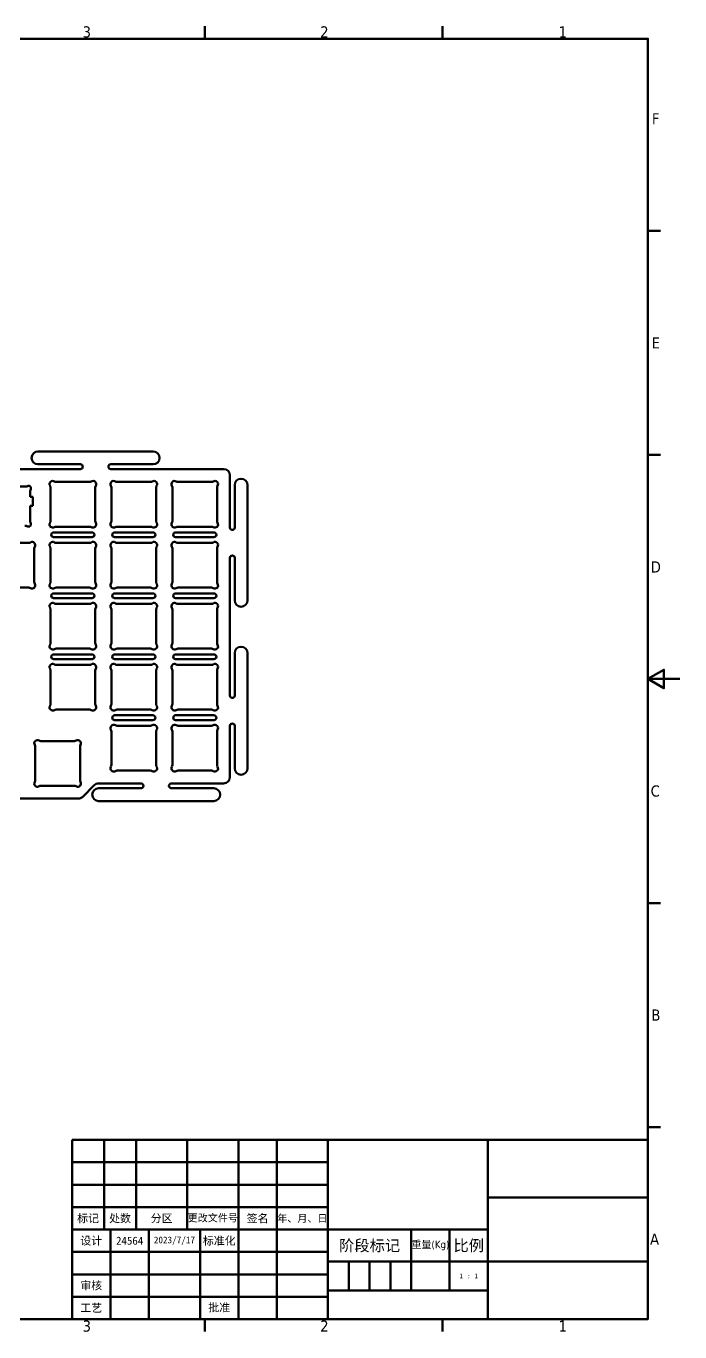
# Model space of a CAD drawing. Header units: millimetres. Extents: x 0 to 594, y 0 to 420.
# Drawn here: x 389.6 to 594, y 6 to 414 of the extents above; entities that cross this region are included whole.
import ezdxf
from ezdxf.enums import TextEntityAlignment as Align

# ---------------------------------------------------------------- set-up
doc = ezdxf.new("R2018")
doc.units = ezdxf.units.MM
for name, color, linetype, lineweight in [('可见 (ISO)', 7, 'Continuous', 50), ('图框 (ISO)', 7, 'Continuous', 70), ('标题 (ISO)', 7, 'Continuous', 50)]:
    doc.layers.add(name, color=color, linetype=linetype, lineweight=lineweight)
doc.styles.add('文本样式36', font='tahoma.ttf')
doc.styles.add('文本样式47', font='tahoma.ttf')
doc.styles.add('文本样式48', font='tahoma.ttf')
doc.styles.add('文本样式49', font='tahoma.ttf')
doc.styles.add('文本样式51', font='tahoma.ttf')
doc.styles.add('注释文本 (ISO)', font='tahoma.ttf')

# ---------------------------------------------------------------- blocks, each defined once
blk = doc.blocks.new('图框 默认图框')
at = {"layer": '图框 (ISO)'}
for p, q in [((445.5, 410), (445.5, 413.9)), ((519.75, 410), (519.75, 413.9)), ((584, 350), (587.9, 350)), ((584, 280), (587.9, 280)), ((584, 140), (587.9, 140)), ((584, 70), (587.9, 70)), ((445.5, 10), (445.5, 6.1)), ((519.75, 10), (519.75, 6.1))]:
    blk.add_line(p, q, dxfattribs=at)
at = {"layer": '图框 (ISO)', "flags": 128}
for points in [[(10, 10), (10, 410), (584, 410), (584, 10), (10, 10)], [(594, 210), (584, 210), (589, 212.89), (589, 207.11), (584, 210)]]:
    blk.add_lwpolyline(points, dxfattribs=at)
at = {"layer": '图框 (ISO)', "char_height": 3.5, "attachment_point": 7, "style": '注释文本 (ISO)'}
for s, insert in [('3', (407.29, 410.33)), ('2', (481.56, 410.4)), ('1', (556.09, 410.4)), ('F', (585.24, 383.25)), ('E', (585.15, 313.25)), ('D', (584.87, 243.25)), ('C', (584.86, 173.19)), ('B', (585.08, 103.25)), ('A', (584.66, 33.25)), ('3', (407.29, 6.03)), ('2', (481.56, 6.1)), ('1', (556.09, 6.1))]:
    blk.add_mtext(s, dxfattribs=dict(at, insert=insert))
blk = doc.blocks.new('标题栏 GB1')
at = {"layer": '标题 (ISO)'}
for p, q in [((198.81, 93.23), (378.81, 93.23)), ((198.81, 37.23), (198.81, 93.23)), ((208.81, 65.23), (208.81, 93.23)), ((218.81, 65.23), (218.81, 93.23)), ((234.81, 65.23), (234.81, 93.23)), ((250.81, 65.23), (250.81, 93.23)), ((262.81, 65.23), (262.81, 93.23)), ((278.81, 93.23), (278.81, 37.23)), ((328.81, 93.23), (328.81, 37.23)), ((378.81, 93.23), (378.81, 37.23)), ((198.81, 86.23), (278.81, 86.23)), ((198.81, 79.23), (278.81, 79.23)), ((328.81, 75.23), (378.81, 75.23)), ((198.81, 72.23), (278.81, 72.23)), ((198.81, 65.23), (278.81, 65.23)), ((210.81, 37.23), (210.81, 65.23)), ((222.81, 37.23), (222.81, 65.23)), ((238.81, 37.23), (238.81, 65.23)), ((250.81, 37.23), (250.81, 65.23)), ((262.81, 37.23), (262.81, 65.23)), ((278.81, 65.23), (328.81, 65.23)), ((304.81, 65.23), (304.81, 46.23)), ((316.81, 65.23), (316.81, 46.23)), ((198.81, 58.23), (278.81, 58.23)), ((328.81, 55.23), (278.81, 55.23)), ((285.31, 55.23), (285.31, 46.23)), ((291.81, 55.23), (291.81, 46.23)), ((298.31, 55.23), (298.31, 46.23)), ((328.81, 55.23), (378.81, 55.23)), ((198.81, 51.23), (278.81, 51.23)), ((278.81, 46.23), (328.81, 46.23)), ((198.81, 44.23), (278.81, 44.23)), ((378.81, 37.23), (198.81, 37.23))]:
    blk.add_line(p, q, dxfattribs=at)
for s, height, style, p in [('标记', 2.5, '文本样式47', (203.81, 68.73)), ('处数', 2.5, '文本样式47', (213.81, 68.73)), ('分区', 2.5, '文本样式47', (226.81, 68.73)), ('签名', 2.5, '文本样式47', (256.81, 68.72)), ('年、月、日', 2.3, '文本样式48', (270.81, 68.73)), ('设计', 2.5, '文本样式47', (204.81, 61.73)), ('标准化', 2.5, '文本样式47', (244.81, 61.72)), ('阶段标记', 3.5, '注释文本 (ISO)', (291.81, 60.23)), ('比例', 3.5, '注释文本 (ISO)', (322.81, 60.23)), ('审核', 2.5, '文本样式47', (204.81, 47.73)), ('工艺', 2.5, '文本样式47', (204.81, 40.73))]:
    blk.add_text(s, height=height, dxfattribs=dict(at, style=style)).set_placement(p, align=Align.MIDDLE_CENTER)
at = {"layer": '标题 (ISO)', "attachment_point": 5, "style": '注释文本 (ISO)'}
for s, insert, char_height in [('\\fTahoma|b0|i0;{\\H2.3000;更改文件号}', (242.81, 68.73), 2.3), ('\\fTahoma|b0|i0;{\\H2.3000;重量(Kg)}', (310.81, 60.23), 2.3), ('\\fTahoma|b0|i0;{\\H2.5000;批准}', (244.81, 40.73), 2.5)]:
    blk.add_mtext(s, dxfattribs=dict(at, insert=insert, char_height=char_height))
at = {"layer": '标题 (ISO)'}
for tag, height, style, p in [('单位', 5, '文本样式51', (353.81, 84.23)), ('名称', 5, '文本样式51', (353.81, 65.23)), ('作者', 2.5, '文本样式47', (216.81, 61.73)), ('创建日期', 2.1, '文本样式49', (230.81, 61.73)), ('初始视图比例', 1.5, '文本样式36', (322.81, 50.73)), ('检测人', 2.1, '文本样式49', (216.81, 47.73)), ('检测日期', 2.1, '文本样式49', (230.81, 47.73)), ('零件代号', 5, '文本样式51', (353.81, 46.23)), ('工程核准人', 2.5, '文本样式47', (256.81, 40.73)), ('工程批准日期', 2.5, '文本样式47', (270.81, 40.73))]:
    blk.add_attdef(tag, text='', height=height, dxfattribs=dict(at, style=style)).set_placement(p, align=Align.MIDDLE_CENTER)

msp = doc.modelspace()

# ---------------------------------------------------------------- linework, layer by layer
at = {"layer": '可见 (ISO)'}
for p, q in [((429.35, 281.08), (393.35, 281.08)), ((406.6, 275.58), (332.1, 275.58)), ((393.35, 277.08), (406.6, 277.08)), ((416.1, 277.08), (429.35, 277.08)), ((451.35, 275.58), (416.1, 275.58)), ((453.35, 257.33), (453.35, 273.58)), ((385.51, 270.11), (389.63, 270.11)), ((397.25, 259.33), (397.25, 269.83)), ((399, 271.58), (409.5, 271.58)), ((411.25, 269.83), (411.25, 259.33)), ((416.3, 259.33), (416.3, 269.83)), ((418.05, 271.58), (428.55, 271.58)), ((430.3, 269.83), (430.3, 259.33)), ((435.35, 259.33), (435.35, 269.83)), ((437.1, 271.58), (447.6, 271.58)), ((449.35, 269.83), (449.35, 259.33)), ((454.85, 270.58), (454.85, 257.33)), ((458.85, 234.58), (458.85, 270.58)), ((390.95, 268.79), (390.95, 266.88)), ((390.95, 266.88), (391.77, 266.88)), ((391.77, 266.88), (391.77, 264.08)), ((390.95, 264.08), (390.95, 259.12)), ((391.77, 264.08), (390.95, 264.08)), ((389.63, 257.81), (389.22, 257.81)), ((409.5, 257.58), (399, 257.58)), ((428.55, 257.58), (418.05, 257.58)), ((447.6, 257.58), (437.1, 257.58)), ((398.25, 255.8), (410.25, 255.8)), ((410.25, 254.3), (398.25, 254.3)), ((417.3, 255.8), (429.3, 255.8)), ((429.3, 254.3), (417.3, 254.3)), ((436.35, 255.8), (448.35, 255.8)), ((448.35, 254.3), (436.35, 254.3)), ((379.95, 252.53), (390.45, 252.53)), ((392.2, 250.78), (392.2, 240.28)), ((397.25, 240.28), (397.25, 250.78)), ((399, 252.53), (409.5, 252.53)), ((411.25, 250.78), (411.25, 240.28)), ((416.3, 240.28), (416.3, 250.78)), ((418.05, 252.53), (428.55, 252.53)), ((430.3, 250.78), (430.3, 240.28)), ((435.35, 240.28), (435.35, 250.78)), ((437.1, 252.53), (447.6, 252.53)), ((449.35, 250.78), (449.35, 240.28)), ((453.35, 204.84), (453.35, 247.83)), ((454.85, 247.83), (454.85, 234.58)), ((390.45, 238.53), (379.95, 238.53)), ((398.25, 236.75), (410.25, 236.75)), ((409.5, 238.53), (399, 238.53)), ((417.3, 236.75), (429.3, 236.75)), ((428.55, 238.53), (418.05, 238.53)), ((436.35, 236.75), (448.35, 236.75)), ((447.6, 238.53), (437.1, 238.53)), ((410.25, 235.25), (398.25, 235.25)), ((399, 233.48), (409.5, 233.48)), ((429.3, 235.25), (417.3, 235.25)), ((418.05, 233.48), (428.55, 233.48)), ((448.35, 235.25), (436.35, 235.25)), ((437.1, 233.48), (447.6, 233.48)), ((397.25, 221.23), (397.25, 231.73)), ((411.25, 231.73), (411.25, 221.23)), ((416.3, 221.23), (416.3, 231.73)), ((430.3, 231.73), (430.3, 221.23)), ((435.35, 221.23), (435.35, 231.73)), ((449.35, 231.73), (449.35, 221.23)), ((398.25, 217.7), (410.25, 217.7)), ((409.5, 219.48), (399, 219.48)), ((417.3, 217.7), (429.3, 217.7)), ((428.55, 219.48), (418.05, 219.48)), ((436.35, 217.7), (448.35, 217.7)), ((447.6, 219.48), (437.1, 219.48)), ((454.85, 218.09), (454.85, 204.84)), ((458.85, 182.09), (458.85, 218.09)), ((397.25, 202.18), (397.25, 212.68)), ((410.25, 216.2), (398.25, 216.2)), ((399, 214.43), (409.5, 214.43)), ((411.25, 212.68), (411.25, 202.18)), ((416.3, 202.18), (416.3, 212.68)), ((429.3, 216.2), (417.3, 216.2)), ((418.05, 214.43), (428.55, 214.43)), ((430.3, 212.68), (430.3, 202.18)), ((435.35, 202.18), (435.35, 212.68)), ((448.35, 216.2), (436.35, 216.2)), ((437.1, 214.43), (447.6, 214.43)), ((449.35, 212.68), (449.35, 202.18)), ((397.25, 200.43), (397.25, 200.43)), ((397.25, 200.43), (397.25, 200.43)), ((409.52, 200.43), (398.98, 200.43)), ((416.3, 200.43), (416.3, 200.43)), ((416.3, 200.43), (416.3, 200.43)), ((428.57, 200.43), (418.03, 200.43)), ((435.35, 200.43), (435.35, 200.43)), ((435.35, 200.43), (435.35, 200.43)), ((447.62, 200.43), (437.08, 200.43)), ((417.3, 198.65), (429.3, 198.65)), ((429.3, 197.15), (417.3, 197.15)), ((436.35, 198.65), (448.35, 198.65)), ((448.35, 197.15), (436.35, 197.15)), ((416.3, 183.13), (416.3, 193.63)), ((418.05, 195.38), (428.55, 195.38)), ((430.3, 193.63), (430.3, 183.13)), ((435.35, 183.13), (435.35, 193.63)), ((437.1, 195.38), (447.6, 195.38)), ((449.35, 193.63), (449.35, 183.13)), ((453.35, 179.38), (453.35, 195.34)), ((454.85, 195.34), (454.85, 182.09)), ((392.49, 178.36), (392.49, 188.86)), ((394.24, 190.61), (404.74, 190.61)), ((406.49, 190.61), (406.49, 190.61)), ((406.49, 190.61), (406.49, 190.61)), ((406.49, 188.89), (406.49, 178.33)), ((416.3, 181.38), (416.3, 181.38)), ((416.3, 181.38), (416.3, 181.38)), ((428.57, 181.38), (418.03, 181.38)), ((435.35, 181.38), (435.35, 181.38)), ((435.35, 181.38), (435.35, 181.38)), ((447.62, 181.38), (437.08, 181.38)), ((392.49, 176.61), (392.49, 176.61)), ((392.49, 176.61), (392.49, 176.61)), ((404.76, 176.61), (394.21, 176.61)), ((406.49, 176.62), (406.49, 176.61)), ((406.49, 176.61), (406.49, 176.61)), ((407.32, 173.2), (410.91, 176.79)), ((425.55, 175.88), (412.3, 175.88)), ((412.32, 177.38), (425.55, 177.38)), ((435.05, 177.38), (451.35, 177.38)), ((448.3, 175.88), (435.05, 175.88)), ((353.56, 172.61), (405.9, 172.61)), ((412.3, 171.88), (448.3, 171.88))]:
    msp.add_line(p, q, dxfattribs=at)
for centre, radius, start, end in [((393.35, 279.08), 2, 90, 270), ((429.35, 279.08), 2, 270, 90), ((406.6, 276.33), 0.75, 270, 90), ((416.1, 276.33), 0.75, 90, 270), ((451.35, 273.58), 2, 0, 90), ((389.63, 271.11), 1, 270, 298.5165), ((390.45, 269.61), 0.707, 331.4835, 118.5165), ((391.95, 268.79), 1, 151.4835, 180), ((397.96, 270.87), 1, 58.5998, 211.3992), ((396.25, 269.83), 1, 0, 31.3992), ((399, 272.58), 1, 238.5998, 270), ((409.5, 272.58), 1, 270, 301.4002), ((410.54, 270.87), 1, 328.6008, 121.4002), ((412.25, 269.83), 1, 148.6008, 180), ((417.01, 270.87), 1, 58.5998, 211.3992), ((415.3, 269.83), 1, 0, 31.3992), ((418.05, 272.58), 1, 238.5998, 270), ((428.55, 272.58), 1, 270, 301.4002), ((429.59, 270.87), 1, 328.6008, 121.4002), ((431.3, 269.83), 1, 148.6008, 180), ((436.06, 270.87), 1, 58.5998, 211.3992), ((434.35, 269.83), 1, 0, 31.3992), ((437.1, 272.58), 1, 238.5998, 270), ((447.6, 272.58), 1, 270, 301.4002), ((448.64, 270.87), 1, 328.6008, 121.4002), ((450.35, 269.83), 1, 148.6008, 180), ((456.85, 270.58), 2, 0, 180), ((389.63, 256.81), 1, 61.4835, 90), ((390.45, 258.31), 0.707, 241.4835, 28.5165), ((391.95, 259.12), 1, 180, 208.5165), ((397.96, 258.28), 1, 148.6008, 301.4002), ((396.25, 259.33), 1, 328.6008, 0), ((399, 256.58), 1, 90, 121.4002), ((409.5, 256.58), 1, 58.5998, 90), ((410.54, 258.28), 1, 238.5998, 31.3992), ((412.25, 259.33), 1, 180, 211.3992), ((417.01, 258.28), 1, 148.6008, 301.4002), ((415.3, 259.33), 1, 328.6008, 0), ((418.05, 256.58), 1, 90, 121.4002), ((428.55, 256.58), 1, 58.5998, 90), ((429.59, 258.28), 1, 238.5998, 31.3992), ((431.3, 259.33), 1, 180, 211.3992), ((436.06, 258.28), 1, 148.6008, 301.4002), ((434.35, 259.33), 1, 328.6008, 0), ((437.1, 256.58), 1, 90, 121.4002), ((447.6, 256.58), 1, 58.5998, 90), ((448.64, 258.28), 1, 238.5998, 31.3992), ((450.35, 259.33), 1, 180, 211.3992), ((454.1, 257.33), 0.75, 180, 0), ((398.25, 255.05), 0.75, 90, 270), ((410.25, 255.05), 0.75, 270, 90), ((417.3, 255.05), 0.75, 90, 270), ((429.3, 255.05), 0.75, 270, 90), ((436.35, 255.05), 0.75, 90, 270), ((448.35, 255.05), 0.75, 270, 90), ((390.45, 253.53), 1, 270, 301.4002), ((391.49, 251.82), 1, 328.6008, 121.4002), ((393.2, 250.78), 1, 148.6008, 180), ((397.96, 251.82), 1, 58.5998, 211.3992), ((396.25, 250.78), 1, 0, 31.3992), ((399, 253.53), 1, 238.5998, 270), ((409.5, 253.53), 1, 270, 301.4002), ((410.54, 251.82), 1, 328.6008, 121.4002), ((412.25, 250.78), 1, 148.6008, 180), ((417.01, 251.82), 1, 58.5998, 211.3992), ((415.3, 250.78), 1, 0, 31.3992), ((418.05, 253.53), 1, 238.5998, 270), ((428.55, 253.53), 1, 270, 301.4002), ((429.59, 251.82), 1, 328.6008, 121.4002), ((431.3, 250.78), 1, 148.6008, 180), ((436.06, 251.82), 1, 58.5998, 211.3992), ((434.35, 250.78), 1, 0, 31.3992), ((437.1, 253.53), 1, 238.5998, 270), ((447.6, 253.53), 1, 270, 301.4002), ((448.64, 251.82), 1, 328.6008, 121.4002), ((450.35, 250.78), 1, 148.6008, 180), ((454.1, 247.83), 0.75, 0, 180), ((390.45, 237.53), 1, 58.5998, 90), ((391.49, 239.23), 1, 238.5998, 31.3992), ((393.2, 240.28), 1, 180, 211.3992), ((397.96, 239.23), 1, 148.6008, 301.4002), ((396.25, 240.28), 1, 328.6008, 0), ((398.25, 236), 0.75, 90, 270), ((399, 237.53), 1, 90, 121.4002), ((409.5, 237.53), 1, 58.5998, 90), ((410.54, 239.23), 1, 238.5998, 31.3992), ((410.25, 236), 0.75, 270, 90), ((412.25, 240.28), 1, 180, 211.3992), ((417.01, 239.23), 1, 148.6008, 301.4002), ((415.3, 240.28), 1, 328.6008, 0), ((417.3, 236), 0.75, 90, 270), ((418.05, 237.53), 1, 90, 121.4002), ((428.55, 237.53), 1, 58.5998, 90), ((429.59, 239.23), 1, 238.5998, 31.3992), ((429.3, 236), 0.75, 270, 90), ((431.3, 240.28), 1, 180, 211.3992), ((436.06, 239.23), 1, 148.6008, 301.4002), ((434.35, 240.28), 1, 328.6008, 0), ((436.35, 236), 0.75, 90, 270), ((437.1, 237.53), 1, 90, 121.4002), ((447.6, 237.53), 1, 58.5998, 90), ((448.64, 239.23), 1, 238.5998, 31.3992), ((448.35, 236), 0.75, 270, 90), ((450.35, 240.28), 1, 180, 211.3992), ((397.96, 232.77), 1, 58.5998, 211.3992), ((399, 234.48), 1, 238.5998, 270), ((409.5, 234.48), 1, 270, 301.4002), ((410.54, 232.77), 1, 328.6008, 121.4002), ((417.01, 232.77), 1, 58.5998, 211.3992), ((418.05, 234.48), 1, 238.5998, 270), ((428.55, 234.48), 1, 270, 301.4002), ((429.59, 232.77), 1, 328.6008, 121.4002), ((436.06, 232.77), 1, 58.5998, 211.3992), ((437.1, 234.48), 1, 238.5998, 270), ((447.6, 234.48), 1, 270, 301.4002), ((448.64, 232.77), 1, 328.6008, 121.4002), ((456.85, 234.58), 2, 180, 0), ((396.25, 231.73), 1, 0, 31.3992), ((412.25, 231.73), 1, 148.6008, 180), ((415.3, 231.73), 1, 0, 31.3992), ((431.3, 231.73), 1, 148.6008, 180), ((434.35, 231.73), 1, 0, 31.3992), ((450.35, 231.73), 1, 148.6008, 180), ((397.96, 220.18), 1, 148.6008, 301.4002), ((396.25, 221.23), 1, 328.6008, 0), ((410.54, 220.18), 1, 238.5998, 31.3992), ((412.25, 221.23), 1, 180, 211.3992), ((417.01, 220.18), 1, 148.6008, 301.4002), ((415.3, 221.23), 1, 328.6008, 0), ((429.59, 220.18), 1, 238.5998, 31.3992), ((431.3, 221.23), 1, 180, 211.3992), ((436.06, 220.18), 1, 148.6008, 301.4002), ((434.35, 221.23), 1, 328.6008, 0), ((448.64, 220.18), 1, 238.5998, 31.3992), ((450.35, 221.23), 1, 180, 211.3992), ((398.25, 216.95), 0.75, 90, 270), ((399, 218.48), 1, 90, 121.4002), ((409.5, 218.48), 1, 58.5998, 90), ((410.25, 216.95), 0.75, 270, 90), ((417.3, 216.95), 0.75, 90, 270), ((418.05, 218.48), 1, 90, 121.4002), ((428.55, 218.48), 1, 58.5998, 90), ((429.3, 216.95), 0.75, 270, 90), ((436.35, 216.95), 0.75, 90, 270), ((437.1, 218.48), 1, 90, 121.4002), ((447.6, 218.48), 1, 58.5998, 90), ((448.35, 216.95), 0.75, 270, 90), ((456.85, 218.09), 2, 0, 180), ((397.96, 213.72), 1, 58.5998, 211.3992), ((396.25, 212.68), 1, 0, 31.3992), ((399, 215.43), 1, 238.5998, 270), ((409.5, 215.43), 1, 270, 301.4002), ((410.54, 213.72), 1, 328.6008, 121.4002), ((412.25, 212.68), 1, 148.6008, 180), ((417.01, 213.72), 1, 58.5998, 211.3992), ((415.3, 212.68), 1, 0, 31.3992), ((418.05, 215.43), 1, 238.5998, 270), ((428.55, 215.43), 1, 270, 301.4002), ((429.59, 213.72), 1, 328.6008, 121.4002), ((431.3, 212.68), 1, 148.6008, 180), ((436.06, 213.72), 1, 58.5998, 211.3992), ((434.35, 212.68), 1, 0, 31.3992), ((437.1, 215.43), 1, 238.5998, 270), ((447.6, 215.43), 1, 270, 301.4002), ((448.64, 213.72), 1, 328.6008, 121.4002), ((450.35, 212.68), 1, 148.6008, 180), ((454.1, 204.84), 0.75, 180, 0), ((397.96, 201.13), 1, 148.6008, 224.9993), ((396.25, 202.18), 1, 328.6008, 0), ((397.96, 201.13), 1, 225.0155, 301.4002), ((399, 199.43), 1, 91.1459, 121.4002), ((409.5, 199.43), 1, 58.5998, 88.8541), ((410.54, 201.13), 1, 238.5998, 31.3992), ((412.25, 202.18), 1, 180, 211.3992), ((417.01, 201.13), 1, 148.6008, 224.9993), ((415.3, 202.18), 1, 328.6008, 0), ((417.01, 201.13), 1, 225.0155, 301.4002), ((418.05, 199.43), 1, 91.1459, 121.4002), ((428.55, 199.43), 1, 58.5998, 88.8541), ((429.59, 201.13), 1, 238.5998, 31.3992), ((431.3, 202.18), 1, 180, 211.3992), ((436.06, 201.13), 1, 148.6008, 224.9993), ((434.35, 202.18), 1, 328.6008, 0), ((436.06, 201.13), 1, 225.0155, 301.4002), ((437.1, 199.43), 1, 91.1459, 121.4002), ((447.6, 199.43), 1, 58.5998, 88.8541), ((448.64, 201.13), 1, 238.5998, 31.3992), ((450.35, 202.18), 1, 180, 211.3992), ((417.3, 197.9), 0.75, 90, 270), ((429.3, 197.9), 0.75, 270, 90), ((436.35, 197.9), 0.75, 90, 270), ((448.35, 197.9), 0.75, 270, 90), ((454.1, 195.34), 0.75, 0, 180), ((417.01, 194.67), 1, 58.5998, 211.3992), ((415.3, 193.63), 1, 0, 31.3992), ((418.05, 196.38), 1, 238.5998, 270), ((428.55, 196.38), 1, 270, 301.4002), ((429.59, 194.67), 1, 328.6008, 121.4002), ((431.3, 193.63), 1, 148.6008, 180), ((436.06, 194.67), 1, 58.5998, 211.3992), ((434.35, 193.63), 1, 0, 31.3992), ((437.1, 196.38), 1, 238.5998, 270), ((447.6, 196.38), 1, 270, 301.4002), ((448.64, 194.67), 1, 328.6008, 121.4002), ((450.35, 193.63), 1, 148.6008, 180), ((393.19, 189.91), 1, 58.5998, 211.3992), ((391.49, 188.86), 1, 0, 31.3992), ((394.24, 191.61), 1, 238.5998, 270), ((404.74, 191.61), 1, 270, 301.4002), ((405.78, 189.91), 1, 44.9993, 121.4002), ((405.78, 189.91), 1, 328.6008, 44.9628), ((407.49, 188.86), 1, 148.6008, 178.2811), ((417.01, 182.08), 1, 148.6008, 224.9993), ((415.3, 183.13), 1, 328.6008, 0), ((417.01, 182.08), 1, 225.022, 301.4002), ((418.05, 180.38), 1, 91.3559, 121.4002), ((428.55, 180.38), 1, 58.5998, 88.6441), ((429.59, 182.08), 1, 238.5998, 31.3992), ((431.3, 183.13), 1, 180, 211.3992), ((436.06, 182.08), 1, 148.6008, 224.9993), ((434.35, 183.13), 1, 328.6008, 0), ((436.06, 182.08), 1, 225.022, 301.4002), ((437.1, 180.38), 1, 91.3559, 121.4002), ((447.6, 180.38), 1, 58.5998, 88.6441), ((448.64, 182.08), 1, 238.5998, 31.3992), ((450.35, 183.13), 1, 180, 211.3992), ((456.85, 182.09), 2, 180, 0), ((393.19, 177.32), 1, 148.6008, 224.9993), ((391.49, 178.36), 1, 328.6008, 0), ((393.19, 177.32), 1, 225.0212, 301.4002), ((394.24, 175.61), 1, 91.3315, 121.4002), ((404.74, 175.61), 1, 58.5998, 88.6685), ((405.78, 177.32), 1, 238.5998, 314.9788), ((407.49, 178.36), 1, 181.7189, 211.3992), ((405.78, 177.32), 1, 315.0372, 31.3992), ((412.3, 173.88), 2, 90, 270), ((412.32, 175.38), 2, 90, 135), ((425.55, 176.63), 0.75, 270, 90), ((435.05, 176.63), 0.75, 90, 270), ((448.3, 173.88), 2, 270, 90), ((451.35, 179.38), 2, 270, 0), ((405.9, 174.61), 2, 270, 315)]:
    msp.add_arc(centre, radius, start, end, dxfattribs=at)

# ---------------------------------------------------------------- block references
msp.add_blockref('图框 默认图框', (0, 0))
ref = msp.add_blockref('标题栏 GB1', (205.19, -27.23))
lines = msp.add_mtext('24564', dxfattribs={"layer": '标题 (ISO)', "insert": (422, 34.5), "char_height": 2.5, "attachment_point": 5, "style": '文本样式47'})
ref.add_attrib('作者', '', (422, 34.5)).embed_mtext(lines)
lines = msp.add_mtext('2023/7/17', dxfattribs={"layer": '标题 (ISO)', "insert": (436, 34.5), "char_height": 2.1, "attachment_point": 5, "style": '文本样式49'})
ref.add_attrib('创建日期', '', (436, 34.5)).embed_mtext(lines)
lines = msp.add_mtext('1 : 1', dxfattribs={"layer": '标题 (ISO)', "insert": (528, 23.5), "char_height": 1.5, "attachment_point": 5, "style": '文本样式36'})
ref.add_attrib('初始视图比例', '', (528, 23.5)).embed_mtext(lines)

doc.saveas('drawing.dxf')
